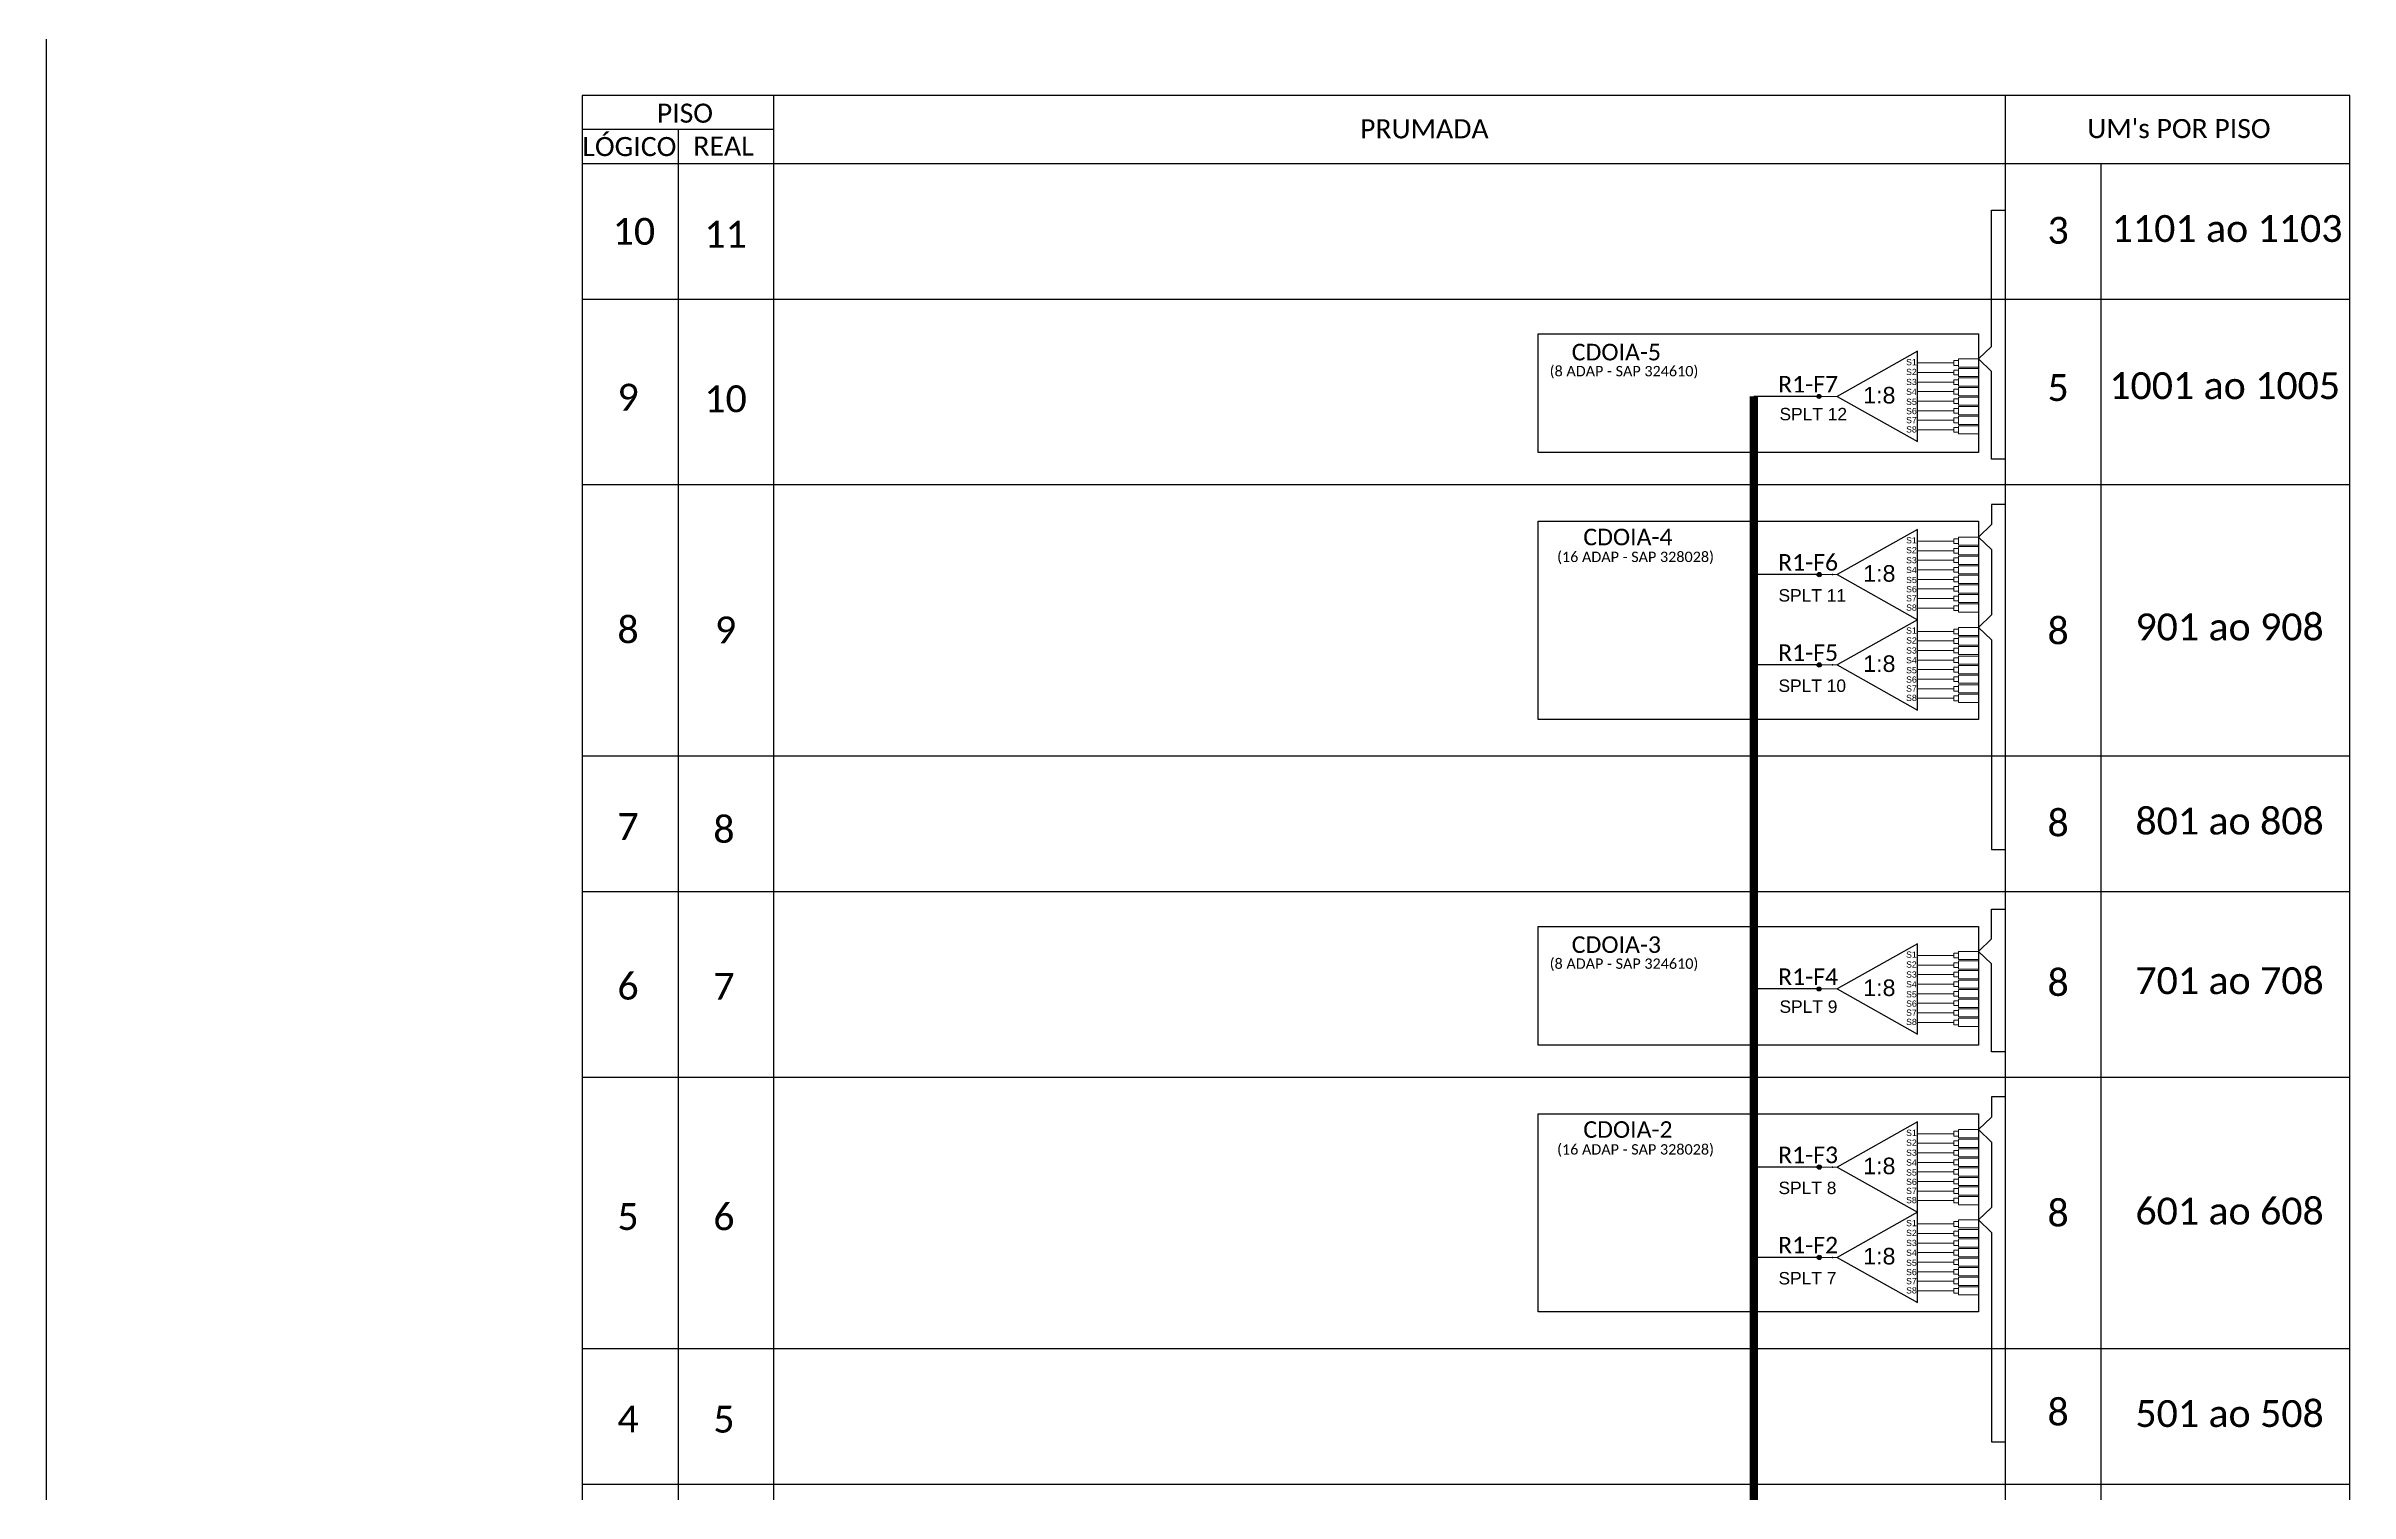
# Model space of a CAD drawing. Extents: x -4 to 837, y 1 to 595.
# Drawn here: x -3.8 to 274.2, y 189.3 to 363.8 of the extents above; entities that cross this region are included whole.
import ezdxf
from ezdxf.enums import TextEntityAlignment as Align

# ---------------------------------------------------------------- set-up
doc = ezdxf.new("R2010")
doc.units = 0
doc.styles.add('ARIAL', font='arial.ttf')
doc.styles.add('WMF-Calibri0', font='calibri.ttf')

# ---------------------------------------------------------------- blocks, each defined once
blk = doc.blocks.new('SPLT_1-8_SC-APC')
at = {"color": 1}
blk.add_lwpolyline([(-7.37, -2.1), (-17.04, -7.55), (-7.37, -13), (-7.37, -2.1)], dxfattribs=at)
at = {"color": 3, "lineweight": 0}
for points in [[(-2.99, -3.51), (-7.37, -3.51)], [(-7.37, -4.66), (-2.99, -4.66)], [(-2.41, -3.02), (-2.41, -4)], [(-2.41, -3.02), (0, -3.02)], [(-2.41, -4), (0, -4)], [(-2.41, -4.17), (-2.41, -5.16)], [(-2.41, -4.17), (0, -4.17)], [(-2.41, -5.16), (0, -5.16)], [(-2.41, -5.32), (-2.41, -6.31)], [(-2.41, -5.32), (0, -5.32)], [(-7.37, -5.82), (-2.99, -5.82)], [(-7.37, -6.97), (-2.99, -6.97)], [(-7.37, -8.12), (-2.99, -8.12)], [(-2.41, -6.31), (0, -6.31)], [(-2.41, -6.48), (-2.41, -7.46)], [(-2.41, -6.48), (0, -6.48)], [(-2.41, -7.46), (0, -7.46)], [(-2.41, -7.63), (-2.41, -8.62)], [(-2.41, -7.63), (0, -7.63)], [(-7.37, -9.28), (-2.99, -9.28)], [(-7.37, -10.43), (-2.99, -10.43)], [(-2.41, -8.62), (0, -8.62)], [(-2.41, -8.78), (-2.41, -9.77)], [(-2.41, -8.78), (0, -8.78)], [(-2.41, -9.77), (0, -9.77)], [(-2.41, -9.94), (-2.41, -10.92)], [(-2.41, -9.94), (0, -9.94)], [(-2.41, -10.92), (0, -10.92)], [(-2.41, -11.09), (-2.41, -12.08)], [(-2.41, -11.09), (0, -11.09)], [(-7.37, -11.58), (-2.99, -11.58)], [(-2.41, -12.08), (0, -12.08)]]:
    blk.add_lwpolyline(points, dxfattribs=at)
for points in [[(-2.99, -3.22), (-2.41, -3.22), (-2.41, -3.8), (-2.99, -3.8)], [(-2.99, -4.38), (-2.41, -4.38), (-2.41, -4.95), (-2.99, -4.95)], [(-2.99, -5.53), (-2.41, -5.53), (-2.41, -6.1), (-2.99, -6.1)], [(-2.99, -6.68), (-2.41, -6.68), (-2.41, -7.26), (-2.99, -7.26)], [(-2.99, -7.84), (-2.41, -7.84), (-2.41, -8.41), (-2.99, -8.41)], [(-2.99, -8.99), (-2.41, -8.99), (-2.41, -9.56), (-2.99, -9.56)], [(-2.99, -10.14), (-2.41, -10.14), (-2.41, -10.72), (-2.99, -10.72)], [(-2.99, -11.3), (-2.41, -11.3), (-2.41, -11.87), (-2.99, -11.87)]]:
    blk.add_lwpolyline(points, close=True, dxfattribs=at)
at = {"color": 1, "lineweight": 0}
blk.add_lwpolyline([(-17.04, -7.55), (-19.26, -7.55)], dxfattribs=at)
at = {"color": 1, "style": 'ARIAL'}
for s, height, p in [('S1', 0.75, (-8.74, -3.78)), ('S2', 0.75, (-8.74, -4.97)), ('S3', 0.75, (-8.74, -6.18)), ('1:8', 2, (-13.91, -8.4)), ('S4', 0.75, (-8.74, -7.36)), ('S5', 0.75, (-8.74, -8.57)), ('S6', 0.75, (-8.74, -9.69)), ('S7', 0.75, (-8.74, -10.78)), ('S8', 0.75, (-8.74, -11.9))]:
    blk.add_text(s, height=height, dxfattribs=at).set_placement(p)
blk = doc.blocks.new('SPLITTER FUTURO')
blk.add_point((0, 0))
at = {"style": 'ARIAL', "text_generation_flag": 6, "flags": 4}
for tag, p, height in [('SPLT', (-6.22, -4.1), 1.5), ('INSTAL.', (-6.25, -6.09), 1.25)]:
    blk.add_attdef(tag, p, '', height=height, rotation=180, dxfattribs=at)
blk = doc.blocks.new('SPLITTER_')
blk.add_point((0, 0))
at = {"style": 'ARIAL', "flags": 4}
blk.add_attdef('SPLT', (0, -3.26), '', height=1.5, dxfattribs=at)

msp = doc.modelspace()

# ---------------------------------------------------------------- hatches: boundary and pattern name
h = msp.add_hatch(color=3)
h.dxf.hatch_style = 1
edge = h.paths.add_edge_path()
edge.add_arc((210.09, 321.57), 0.242, 0, 360)
h = msp.add_hatch(color=3)
h.dxf.hatch_style = 1
edge = h.paths.add_edge_path()
edge.add_arc((210.12, 300.08), 0.256, 0, 360)
h = msp.add_hatch(color=3)
h.dxf.hatch_style = 1
edge = h.paths.add_edge_path()
edge.add_arc((210.12, 289.18), 0.256, 0, 360)
h = msp.add_hatch(color=3)
h.dxf.hatch_style = 1
edge = h.paths.add_edge_path()
edge.add_arc((210.09, 250.08), 0.242, 0, 360)
h = msp.add_hatch(color=3)
h.dxf.hatch_style = 1
edge = h.paths.add_edge_path()
edge.add_arc((210.12, 228.59), 0.256, 0, 360)
h = msp.add_hatch(color=3)
h.dxf.hatch_style = 1
edge = h.paths.add_edge_path()
edge.add_arc((210.12, 217.69), 0.256, 0, 360)

# ---------------------------------------------------------------- linework, layer by layer
msp.add_line((-3.83, 595.26), (-3.83, 1.26))
at = {"color": 5}
for p, q in [((210.09, 321.57), (202.25, 321.57)), ((210.09, 250.08), (202.25, 250.08))]:
    msp.add_line(p, q, dxfattribs=at)
at = {"color": 0}
for points in [[(274.16, 357.9), (60.85, 357.9)], [(83.99, 353.79), (60.85, 353.79)]]:
    msp.add_lwpolyline(points, dxfattribs=at)
for points in [[(60.85, 357.9), (60.85, 86.18), (274.16, 86.18), (274.16, 357.9)], [(83.99, 86.18), (83.99, 357.9)], [(232.57, 357.9), (232.57, 86.18)], [(72.42, 353.79), (72.42, 86.18)], [(60.85, 349.68), (274.16, 349.68)], [(244.14, 86.18), (244.14, 349.68)], [(60.85, 333.31), (274.16, 333.31)], [(60.85, 310.93), (274.16, 310.93)], [(60.85, 278.19), (274.16, 278.19)], [(60.85, 261.82), (274.16, 261.82)], [(60.85, 239.44), (274.16, 239.44)], [(60.85, 206.7), (274.16, 206.7)], [(60.85, 190.33), (274.16, 190.33)]]:
    msp.add_lwpolyline(points)
at = {"color": 3}
for points in [[(232.57, 313.99), (230.92, 313.99), (230.92, 324.59), (229.35, 326.1), (230.92, 327.61), (230.92, 344.06), (232.57, 344.06)], [(232.58, 308.55), (230.93, 308.55), (230.92, 306.11), (229.35, 304.61), (230.92, 303.1), (230.92, 295.22), (229.35, 293.71), (230.92, 292.2), (230.92, 266.91), (232.57, 266.91)], [(232.57, 242.5), (230.92, 242.5), (230.92, 253.1), (229.35, 254.61), (230.92, 256.12), (230.92, 259.72), (232.57, 259.72)], [(232.58, 237.06), (230.93, 237.06), (230.92, 234.62), (229.35, 233.12), (230.92, 231.61), (230.92, 223.73), (229.35, 222.22), (230.92, 220.71), (230.92, 195.42), (232.57, 195.42)]]:
    msp.add_lwpolyline(points, dxfattribs=at)
at = {"color": 1}
for points in [[(176.22, 329.12), (229.35, 329.12), (229.35, 314.8), (176.22, 314.8)], [(176.22, 306.51), (229.35, 306.51), (229.35, 282.61), (176.22, 282.61)], [(176.22, 257.63), (229.35, 257.63), (229.35, 243.31), (176.22, 243.31)], [(176.22, 235.01), (229.35, 235.01), (229.35, 211.12), (176.22, 211.12)]]:
    msp.add_lwpolyline(points, close=True, dxfattribs=at)
at = {"color": 5, "const_width": 1}
msp.add_lwpolyline([(194.31, 124.17), (194.31, 130.56), (202.25, 130.56), (202.25, 321.57)], dxfattribs=at)
at = {"color": 5}
for points in [[(210.09, 300.08), (202.25, 300.08)], [(210.09, 289.18), (202.25, 289.18)], [(210.09, 228.59), (202.25, 228.59)], [(210.09, 217.69), (202.25, 217.69)]]:
    msp.add_lwpolyline(points, dxfattribs=at)
at = {"color": 3}
for centre, radius in [((210.09, 321.57), 0.242), ((210.12, 300.08), 0.256), ((210.12, 289.18), 0.256), ((210.09, 250.08), 0.242), ((210.12, 228.59), 0.256), ((210.12, 217.69), 0.256)]:
    msp.add_circle(centre, radius, dxfattribs=at)

# ---------------------------------------------------------------- block references
for p in [(229.35, 329.12), (229.35, 307.62), (229.35, 296.73), (229.35, 257.63), (229.35, 236.13), (229.35, 225.24)]:
    msp.add_blockref('SPLT_1-8_SC-APC', p, dxfattribs=at)
ref = msp.add_blockref('SPLITTER FUTURO', (211.55, 322.79))
ref.add_attrib('SPLT', 'SPLT 12', (205.33, 318.69), dxfattribs={"height": 1.5, "rotation": 180, "style": 'ARIAL', "text_generation_flag": 6})
ref = msp.add_blockref('SPLITTER_', (211.74, 300.08), dxfattribs=dict(xscale=-1))
ref.add_attrib('SPLT', 'SPLT 11', (205.21, 296.82), dxfattribs={"height": 1.5, "style": 'ARIAL'})
ref = msp.add_blockref('SPLITTER_', (211.74, 289.18), dxfattribs=dict(xscale=-1))
ref.add_attrib('SPLT', 'SPLT 10', (205.21, 285.92), dxfattribs={"height": 1.5, "style": 'ARIAL'})
ref = msp.add_blockref('SPLITTER FUTURO', (211.55, 251.3))
ref.add_attrib('SPLT', 'SPLT 9', (205.33, 247.2), dxfattribs={"height": 1.5, "rotation": 180, "style": 'ARIAL', "text_generation_flag": 6})
ref = msp.add_blockref('SPLITTER_', (211.74, 228.59), dxfattribs=dict(xscale=-1))
ref.add_attrib('SPLT', 'SPLT 8', (205.21, 225.33), dxfattribs={"height": 1.5, "style": 'ARIAL'})
ref = msp.add_blockref('SPLITTER_', (211.74, 217.69), dxfattribs=dict(xscale=-1))
ref.add_attrib('SPLT', 'SPLT 7', (205.21, 214.43), dxfattribs={"height": 1.5, "style": 'ARIAL'})

# ---------------------------------------------------------------- texts
at = {"color": 0, "style": 'WMF-Calibri0'}
for s, p in [('     PISO', (65.81, 354.6)), ('  LÓGICO', (59.27, 350.57)), ('PRUMADA', (154.72, 352.71)), ("UM's POR PISO", (242.46, 352.74)), ('    REAL', (71.03, 350.63))]:
    msp.add_text(s, height=2.3, dxfattribs=at).set_placement(p)
at = {"color": 7, "style": 'WMF-Calibri0'}
for s, p in [('10', (67.1, 341.49)), ('11', (78.16, 341.13)), ('10', (78.16, 321.29)), ('9', (78.16, 293.4))]:
    msp.add_text(s, height=3.24, dxfattribs=at).set_placement(p, align=Align.MIDDLE_CENTER)
for s, p in [('1101 ao 1103', (245.42, 340.21)), ('1001 ao 1005', (245.13, 321.25)), ('901 ao 908', (248.28, 292.14)), ('801 ao 808', (248.28, 268.72)), ('701 ao 708', (248.28, 249.46)), ('601 ao 608', (248.28, 221.66)), ('501 ao 508', (248.28, 197.23))]:
    msp.add_text(s, height=3.24, dxfattribs=at).set_placement(p)
at = {"color": 1, "style": 'WMF-Calibri0'}
for s, p in [('(8 ADAP - SAP 324610)', (186.57, 324)), ('(16 ADAP - SAP 328028)', (187.96, 301.59)), ('(8 ADAP - SAP 324610)', (186.57, 252.51)), ('(16 ADAP - SAP 328028)', (187.96, 230.1))]:
    msp.add_text(s, height=1.25, dxfattribs=at).set_placement(p, align=Align.CENTER)
for s, p in [('CDOIA-5', (180.26, 325.92)), ('CDOIA-4', (181.66, 303.61)), ('CDOIA-3', (180.26, 254.43)), ('CDOIA-2', (181.66, 232.12))]:
    msp.add_text(s, height=2, dxfattribs=at).set_placement(p)
at = {"color": 5, "style": 'WMF-Calibri0'}
for s, p in [('R1-F7', (205.16, 322.05)), ('R1-F6', (205.16, 300.55)), ('R1-F5', (205.16, 289.66)), ('R1-F4', (205.16, 250.56)), ('R1-F3', (205.16, 229.06)), ('R1-F2', (205.16, 218.17))]:
    msp.add_text(s, height=2, dxfattribs=at).set_placement(p)
at = {"color": 7, "style": 'WMF-Calibri0', "flags": 4}
for tag, p in [('3', (238.95, 341.61)), ('9', (66.39, 321.48)), ('5', (238.95, 322.64)), ('8', (66.39, 293.43)), ('8', (238.95, 293.3)), ('7', (66.39, 269.68)), ('8', (77.96, 269.34)), ('8', (238.95, 270.12)), ('6', (66.39, 250.42)), ('7', (77.96, 250.4)), ('8', (238.95, 250.86)), ('5', (66.39, 222.62)), ('6', (77.96, 222.6)), ('8', (238.95, 223.05)), ('8', (238.95, 199.04)), ('4', (66.39, 198.19)), ('5', (77.96, 198.17))]:
    msp.add_attdef(tag, text='XX', height=3.24, dxfattribs=at).set_placement(p, align=Align.MIDDLE_CENTER)

doc.saveas('drawing.dxf')
